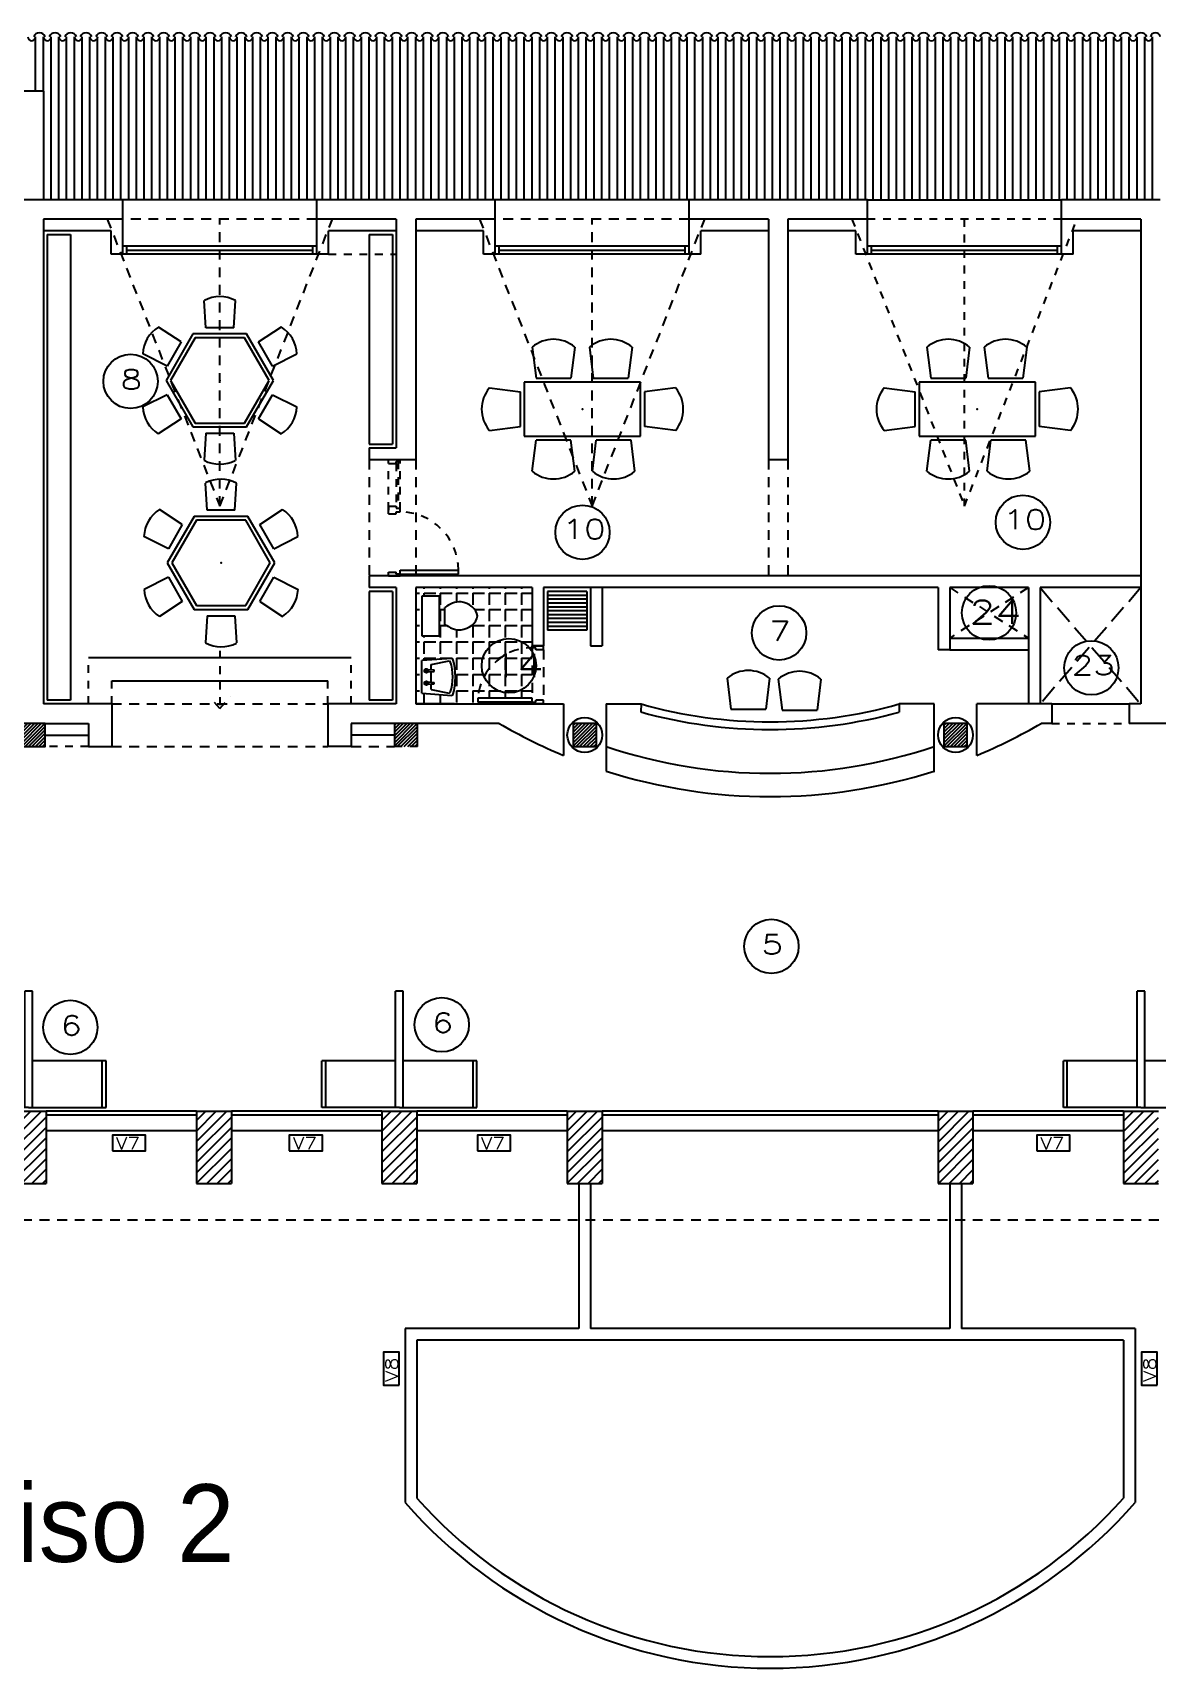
# Model space of a CAD drawing. Extents: x 672 to 748.9, y 170.5 to 217.8.
# Drawn here: x 696.74 to 711.24, y 196.74 to 217.82 of the extents above; entities that cross this region are included whole.
import ezdxf

# ---------------------------------------------------------------- set-up
doc = ezdxf.new("R2010")
doc.units = 0
doc.header["$LTSCALE"] = 0.02
doc.header["$MEASUREMENT"] = 0
doc.linetypes.add('ACAD_ISO02W100', pattern=[15, 12, -3])
doc.linetypes.add('HIDDEN', pattern=[9.525, 6.35, -3.175])
doc.layers.get('DEFPOINTS').update_dxf_attribs({"linetype": 'CONTINUOUS'})
for name, color, linetype in [('ACHURADO', 1, 'CONTINUOUS'), ('BAÑOS', 7, 'CONTINUOUS'), ('COLUMNAS', 5, 'CONTINUOUS'), ('CUBIERTA', 12, 'CONTINUOUS'), ('LETRA', 21, 'CONTINUOUS'), ('MUEBLES', 7, 'CONTINUOUS'), ('MUROBAJO', 4, 'CONTINUOUS'), ('MUROS', 5, 'CONTINUOUS'), ('PISO', 1, 'CONTINUOUS'), ('PROYECCIONES', 253, 'HIDDEN'), ('PUERTAS', 40, 'CONTINUOUS'), ('VENTANAS', 40, 'CONTINUOUS')]:
    doc.layers.add(name, color=color, linetype=linetype)
doc.styles.add('ROMANS', font='romans.shx', dxfattribs={"width": 0.8})
doc.styles.add('ROTULO', font='')
doc.styles.get("Standard").update_dxf_attribs({"font": 'romans.shx', "width": 1.3})
doc.styles.get('ROTULO').set_extended_font_data('Arial Rounded MT Bold', bold=True)

# ---------------------------------------------------------------- blocks, each defined once
blk = doc.blocks.new('MESAEXAGONA6')
at = {"layer": 'MUEBLES', "linetype": 'Continuous'}
for p, q in [((-0.18, 0.68), (-0.2, 1.031)), ((0.18, 0.68), (0.2, 1.03)), ((-0.499, 0.496), (-0.792, 0.688)), ((0.18, 0.68), (-0.18, 0.68)), ((0.499, 0.496), (0.793, 0.689)), ((-0.346, 0.6), (-0.693, 0)), ((-0.499, 0.496), (-0.679, 0.184)), ((-0.318, 0.55), (-0.635, 0)), ((0.346, 0.6), (-0.346, 0.6)), ((0.318, 0.55), (-0.318, 0.55)), ((0.635, 0), (0.318, 0.55)), ((0.693, 0), (0.346, 0.6)), ((0.679, 0.184), (0.499, 0.496)), ((-0.679, 0.184), (-0.993, 0.342)), ((0.679, 0.184), (0.992, 0.342)), ((-0.693, 0), (-0.346, -0.6)), ((-0.635, 0), (-0.318, -0.55)), ((0.318, -0.55), (0.635, 0)), ((0.346, -0.6), (0.693, 0)), ((-0.679, -0.184), (-0.992, -0.342)), ((-0.679, -0.184), (-0.499, -0.496)), ((-0.635, 0), (-0.635, 0)), ((-0.635, 0), (-0.635, 0)), ((0.499, -0.496), (0.679, -0.184)), ((0.679, -0.184), (0.993, -0.342)), ((-0.499, -0.496), (-0.793, -0.689)), ((-0.346, -0.6), (0.346, -0.6)), ((-0.318, -0.55), (0.318, -0.55)), ((0.499, -0.496), (0.792, -0.688)), ((-0.18, -0.68), (-0.2, -1.03)), ((-0.18, -0.68), (0.18, -0.68)), ((0.18, -0.68), (0.2, -1.031))]:
    blk.add_line(p, q, dxfattribs=at)
for centre, start, end in [((-0.001, 0.649), 62.1214, 117.4408), ((-0.563, 0.323), 122.1214, 177.4408), ((0.561, 0.326), 2.1214, 57.4408), ((-0.561, -0.326), 182.1214, 237.4408), ((0.563, -0.323), 302.1214, 357.4408), ((0.001, -0.649), 242.1214, 297.4408)]:
    blk.add_arc(centre, 0.431, start, end, dxfattribs=at)
blk.add_point((0, 0), dxfattribs=at)
blk.add_point((0, 0), dxfattribs=at)
blk = doc.blocks.new('SILLA')
at = {"layer": 'MUEBLES', "linetype": 'Continuous'}
for p, q in [((-0.275, 0.4), (-0.225, 0)), ((0.275, 0.4), (0.225, 0)), ((-0.225, 0), (0.225, 0))]:
    blk.add_line(p, q, dxfattribs=at)
blk.add_arc((0, 0.071875), 0.428125, 50.033787, 129.966213, dxfattribs=at)
blk = doc.blocks.new('MESARECTANGULAR6')
at = {"layer": 'MUEBLES', "linetype": 'Continuous'}
for p, q in [((-0.75, 0.35), (-0.75, -0.35)), ((0.75, 0.35), (-0.75, 0.35)), ((0.75, -0.35), (0.75, 0.35)), ((-0.75, -0.35), (0.75, -0.35))]:
    blk.add_line(p, q, dxfattribs=at)
blk.add_point((0, 0), dxfattribs=at)
for p in [(-0.374, 0.4), (0.364, 0.4)]:
    blk.add_blockref('SILLA', p, dxfattribs=at)
for p, rotation in [((-0.8, 0), 90), ((0.8, 0), 270), ((-0.374, -0.4), 180), ((0.402, -0.4), 180)]:
    blk.add_blockref('SILLA', p, dxfattribs=dict(at, rotation=rotation))
blk = doc.blocks.new('SERVIDORESCONSULTA')
at = {"layer": 'MUEBLES', "linetype": 'Continuous'}
for p, q in [((-0.05, 0.6), (-0.05, 1.5)), ((-0.05, 0), (-0.05, 1.5)), ((0.05, 1.5), (-0.05, 1.5)), ((0.05, 0), (0.05, 1.5)), ((-1, 0), (-1, 0.6)), ((-0.05, 0.6), (-1, 0.6)), ((-0.95, 0), (-0.95, 0.6)), ((1, 0.6), (0.05, 0.6)), ((0.95, 0), (0.95, 0.6)), ((1, 0), (1, 0.6)), ((0, 0), (-1, 0)), ((0, 0), (1, 0))]:
    blk.add_line(p, q, dxfattribs=at)
blk = doc.blocks.new('PUERTA2')
at = {"layer": 'PUERTAS', "color": 7}
for p, q in [((-0.15, 0.725), (-0.15, 0.75)), ((0, 0.75), (-0.15, 0.75)), ((-0.1, 0.725), (-0.15, 0.725)), ((-0.1, 0.7), (-0.1, 0.725)), ((0, 0.7), (-0.1, 0.7)), ((0, 0), (-0.15, 0)), ((0, 0.05), (-0.1, 0.05)), ((-0.1, 0.025), (-0.1, 0.05))]:
    blk.add_line(p, q, dxfattribs=at)
at = {"layer": 'PUERTAS', "color": 7, "linetype": 'ACAD_ISO02W100'}
for p, q in [((0, 0.7), (0, 0.75)), ((0, 0), (0, 0.05))]:
    blk.add_line(p, q, dxfattribs=at)
at = {"layer": 'PUERTAS', "color": 4}
for p, q in [((-0.15, 0.075), (-0.848, 0.075)), ((-0.848, 0.075), (-0.848, 0.025)), ((-0.15, 0.025), (-0.848, 0.025)), ((-0.15, 0.025), (-0.15, 0.075))]:
    blk.add_line(p, q, dxfattribs=at)
at = {"layer": 'PUERTAS', "color": 7, "linetype": 'Continuous'}
for p, q in [((-0.15, 0.025), (-0.1, 0.025)), ((-0.15, 0), (-0.15, 0.025))]:
    blk.add_line(p, q, dxfattribs=at)
at = {"layer": 'PUERTAS', "color": 1, "linetype": 'HIDDEN'}
blk.add_arc((-0.15, 0.025), 0.7, 85.904, 175.904, dxfattribs=at)
blk = doc.blocks.new('SANITARIO')
at = {"layer": 'BAÑOS'}
for p, q in [((-0.257, -0.22), (-0.257, 0)), ((-0.257, 0), (0.263, 0)), ((0.263, 0), (0.263, -0.22)), ((-0.257, -0.22), (0.263, -0.22)), ((-0.107, -0.29), (0.113, -0.29))]:
    blk.add_line(p, q, dxfattribs=at)
blk.add_spline([(-0.107, -0.29), (-0.177, -0.5), (0.003, -0.71), (0.183, -0.5), (0.113, -0.29)], degree=3, dxfattribs=at)
blk = doc.blocks.new('LAVAMANOS1')
at = {"layer": 'BAÑOS'}
for p, q in [((-0.403, 0.23), (-0.39, 0.239)), ((0, 0.21), (-0.39, 0.239)), ((-0.355, 0.208), (-0.368, 0.2)), ((-0.12, 0.16), (-0.355, 0.208)), ((-0.08, 0.095), (-0.16, 0.09)), ((-0.16, 0.09), (-0.16, 0.07)), ((-0.08, 0.065), (-0.16, 0.07)), ((-0.12, 0.16), (-0.12, 0.092)), ((-0.12, 0.067), (-0.12, -0.067)), ((-0.035, 0.08), (-0.085, 0.08)), ((-0.06, 0.105), (-0.06, 0.055)), ((0, 0.21), (0, -0.21)), ((-0.39, -0.239), (0, -0.21)), ((-0.355, -0.208), (-0.368, -0.2)), ((-0.12, -0.16), (-0.355, -0.208)), ((-0.08, -0.065), (-0.16, -0.07)), ((-0.16, -0.07), (-0.16, -0.09)), ((-0.08, -0.095), (-0.16, -0.09)), ((-0.12, -0.093), (-0.12, -0.16)), ((-0.035, -0.08), (-0.085, -0.08)), ((-0.06, -0.055), (-0.06, -0.105)), ((-0.39, -0.239), (-0.403, -0.23))]:
    blk.add_line(p, q, dxfattribs=at)
for centre in [(-0.06, 0.08), (-0.06, -0.08)]:
    blk.add_circle(centre, 0.025, dxfattribs=at)
for centre, radius, start, end in [((0.405, 0), 0.84, 164.1026, 195.8974), ((0.247, 0), 0.647, 161.9668, 198.0332)]:
    blk.add_arc(centre, radius, start, end, dxfattribs=at)

msp = doc.modelspace()

# ---------------------------------------------------------------- hatches: boundary and pattern name
at = {"layer": 'ACHURADO', "ltscale": 0.02}
h = msp.add_hatch(dxfattribs=at)
h.set_pattern_fill('ANGLE,_O', color=256, scale=0.03, angle=270)
h.set_pattern_definition([(270, (-115.66951, 0), (0.20955, -4e-17), [0.1524, -0.05715]), (0, (-115.66951, 0), (5e-17, 0.20955), [0.1524, -0.05715])])
h.paths.add_polyline_path([(703.1779, 209.8941), (703.1779, 209.9191), (703.1779, 210.6691), (701.6779, 210.6691), (701.6779, 209.1691), (703.1779, 209.1691), (703.1779, 209.1941), (702.4797, 209.1941), (702.4797, 209.2441, -0.3934265)])
edge = h.paths.add_edge_path(flags=16)
edge.add_spline(control_points=[(702.053, 210.4144), (702.1194, 210.4536), (702.2687, 210.5418), (702.5865, 210.3044), (702.2687, 210.0671), (702.1194, 210.1552), (702.053, 210.1944)], knot_values=[0, 0, 0, 0, 0.2213594, 0.4979458, 0.7745321, 0.9958915, 0.9958915, 0.9958915, 0.9958915], degree=3, periodic=0)
edge.add_line((702.053, 210.1944), (702.053, 210.4144))
h.paths.add_polyline_path([(702.1586, 209.7478, -0.1396276), (702.1586, 209.2874), (702.1455, 209.2784), (701.7557, 209.3076), (701.7557, 209.7276), (702.1455, 209.7568)], flags=16)
h.paths.add_polyline_path([(702.1239, 209.7181, -0.1586816), (702.1239, 209.3172), (702.1108, 209.3096), (701.8757, 209.3576), (701.8757, 209.4251), (701.8357, 209.4226, -0.7207592), (701.7907, 209.4376, -0.7207592), (701.8357, 209.4526), (701.8757, 209.4501), (701.8757, 209.5851), (701.8357, 209.5826, -0.7207592), (701.7907, 209.5976, -0.7207592), (701.8357, 209.6126), (701.8757, 209.6101), (701.8757, 209.6776), (702.1108, 209.7256)], flags=0)
h.paths.add_polyline_path([(701.983, 210.0444), (701.763, 210.0444), (701.763, 210.5644), (701.983, 210.5644)], flags=16)
h.paths.add_polyline_path([(702.4797, 209.2441), (703.1779, 209.2441), (703.1779, 209.8941, 0.3934265)])
at = {"layer": 'ACHURADO', "linetype": 'Continuous'}
h = msp.add_hatch(dxfattribs=at)
h.set_pattern_fill('ANSI31', color=256, scale=0.01, style=0)
h.set_pattern_definition([(45, (-19.495953, 131.38211), (-0.0224506403, 0.0224506403), [])])
h.paths.add_polyline_path([(696.9029, 208.9191), (696.6029, 208.9191), (696.6029, 208.6191), (696.9029, 208.6191)])
h = msp.add_hatch(dxfattribs=at)
h.set_pattern_fill('ANSI31', color=256, scale=0.01, style=0)
h.set_pattern_definition([(45, (-14.695953, 131.38211), (-0.0224506403, 0.0224506403), [])])
h.paths.add_polyline_path([(701.4029, 208.6191), (701.7029, 208.6191), (701.7029, 208.9191), (701.4029, 208.9191)])
h = msp.add_hatch(dxfattribs=at)
h.set_pattern_fill('ANSI31', color=256, scale=0.01, style=0)
h.set_pattern_definition([(45, (-12.390953, 131.38211), (-0.0224506403, 0.0224506403), [])])
h.paths.add_polyline_path([(703.7079, 208.6191), (704.0079, 208.6191), (704.0079, 208.9191), (703.7079, 208.9191)])
h = msp.add_hatch(dxfattribs=at)
h.set_pattern_fill('ANSI31', color=256, scale=0.01, style=0)
h.set_pattern_definition([(45, (-7.610953, 131.38211), (-0.0224506403, 0.0224506403), [])])
h.paths.add_polyline_path([(708.4879, 208.6191), (708.7879, 208.6191), (708.7879, 208.9191), (708.4879, 208.9191)])
at = {"layer": 'ACHURADO'}
h = msp.add_hatch(dxfattribs=at)
h.set_pattern_fill('ANSI31', color=256, scale=0.03, style=0)
h.set_pattern_definition([(45, (52.11833, -119.68091), (-0.067351921, 0.067351921), [])])
h.paths.add_polyline_path([(696.6879, 203.9191), (696.4629, 203.9191), (696.4629, 202.9891), (696.6879, 202.9891)])
h.paths.add_polyline_path([(696.6879, 202.9891), (696.9129, 202.9891), (696.9129, 203.9191), (696.6879, 203.9191)])
h = msp.add_hatch(dxfattribs=at)
h.set_pattern_fill('ANSI31', color=256, scale=0.03, style=0)
h.set_pattern_definition([(45, (54.50833, -119.68091), (-0.067351921, 0.067351921), [])])
h.paths.add_polyline_path([(699.0779, 203.9191), (698.8529, 203.9191), (698.8529, 202.9891), (699.0779, 202.9891)])
h.paths.add_polyline_path([(699.0779, 202.9891), (699.3029, 202.9891), (699.3029, 203.9191), (699.0779, 203.9191)])
h = msp.add_hatch(dxfattribs=at)
h.set_pattern_fill('ANSI31', color=256, scale=0.03, style=0)
h.set_pattern_definition([(45, (56.89833, -119.68091), (-0.067351921, 0.067351921), [])])
h.paths.add_polyline_path([(701.4679, 203.9191), (701.2429, 203.9191), (701.2429, 202.9891), (701.4679, 202.9891)])
h.paths.add_polyline_path([(701.4679, 202.9891), (701.6929, 202.9891), (701.6929, 203.9191), (701.4679, 203.9191)])
h = msp.add_hatch(dxfattribs=at)
h.set_pattern_fill('ANSI31', color=256, scale=0.03, style=0)
h.set_pattern_definition([(45, (59.28833, -119.68091), (-0.067351921, 0.067351921), [])])
h.paths.add_polyline_path([(703.8579, 203.9191), (703.6329, 203.9191), (703.6329, 202.9891), (703.8579, 202.9891)])
h.paths.add_polyline_path([(703.8579, 202.9891), (704.0829, 202.9891), (704.0829, 203.9191), (703.8579, 203.9191)])
h = msp.add_hatch(dxfattribs=at)
h.set_pattern_fill('ANSI31', color=256, scale=0.03, style=0)
h.set_pattern_definition([(45, (44.94833, -119.68091), (-0.067351921, 0.067351921), [])])
h.paths.add_polyline_path([(708.6379, 203.9191), (708.4129, 203.9191), (708.4129, 202.9891), (708.6379, 202.9891)])
h.paths.add_polyline_path([(708.8629, 203.9191), (708.6379, 203.9191), (708.6379, 202.9891), (708.8629, 202.9891)])
h = msp.add_hatch(dxfattribs=at)
h.set_pattern_fill('ANSI31', color=256, scale=0.03, style=0)
h.set_pattern_definition([(45, (47.33833, -119.68091), (-0.067351921, 0.067351921), [])])
h.paths.add_polyline_path([(711.0279, 203.9191), (710.8029, 203.9191), (710.8029, 202.9891), (711.0279, 202.9891)])
h.paths.add_polyline_path([(711.2529, 203.9191), (711.0279, 203.9191), (711.0279, 202.9891), (711.2529, 202.9891)])

# ---------------------------------------------------------------- linework, layer by layer
at = {"layer": 'COLUMNAS', "linetype": 'HIDDEN', "ltscale": 0.02}
msp.add_line((701.7029, 208.6191), (701.4029, 208.6191), dxfattribs=at)
at = {"layer": 'COLUMNAS', "linetype": 'Continuous'}
for points in [[(696.6029, 208.9191), (696.6029, 208.6191), (696.9029, 208.6191), (696.9029, 208.9191)], [(704.0079, 208.9191), (703.7079, 208.9191), (703.7079, 208.6191), (704.0079, 208.6191)], [(708.7879, 208.9191), (708.4879, 208.9191), (708.4879, 208.6191), (708.7879, 208.6191)]]:
    msp.add_lwpolyline(points, close=True, dxfattribs=at)
msp.add_lwpolyline([(701.7029, 208.6191), (701.7029, 208.9191), (701.4029, 208.9191), (701.4029, 208.6191)], dxfattribs=at)
at = {"layer": 'CUBIERTA'}
for p, q in [((696.7779, 217.0691), (696.7779, 217.7691)), ((696.8779, 217.0691), (696.8779, 217.7691)), ((696.978, 215.6691), (696.978, 217.7691)), ((697.0779, 215.6691), (697.0779, 217.7691)), ((697.0779, 215.6691), (697.0779, 217.7691)), ((697.1779, 215.6691), (697.1779, 217.7691)), ((697.1779, 215.6691), (697.1779, 217.7691)), ((697.2779, 215.6691), (697.2779, 217.7691)), ((697.3779, 215.6691), (697.3779, 217.7691)), ((697.4779, 215.6691), (697.4779, 217.7691)), ((697.5779, 215.6691), (697.5779, 217.7691)), ((697.6779, 215.6691), (697.6779, 217.7691)), ((697.6779, 215.6691), (697.6779, 217.7691)), ((697.7779, 215.6691), (697.7779, 217.7691)), ((697.8779, 215.6691), (697.8779, 217.7691)), ((697.8779, 215.6691), (697.8779, 217.7691)), ((697.9779, 215.6691), (697.9779, 217.7691)), ((698.0779, 215.6691), (698.0779, 217.7691)), ((698.1779, 215.6691), (698.1779, 217.7691)), ((698.2779, 215.6691), (698.2779, 217.7691)), ((698.3779, 215.6691), (698.3779, 217.7691)), ((698.4779, 215.6691), (698.4779, 217.7691)), ((698.5779, 215.6691), (698.5779, 217.7691)), ((698.6779, 215.6691), (698.6779, 217.7691)), ((698.6779, 215.6691), (698.6779, 217.7691)), ((698.7779, 215.6691), (698.7779, 217.7691)), ((698.8779, 215.6691), (698.8779, 217.7691)), ((698.8779, 215.6691), (698.8779, 217.7691)), ((698.9779, 215.6691), (698.9779, 217.7691)), ((698.9779, 215.6691), (698.9779, 217.7691)), ((699.0779, 215.6691), (699.0779, 217.7691)), ((699.1779, 215.6691), (699.1779, 217.7691)), ((699.2779, 215.6691), (699.2779, 217.7691)), ((699.3779, 215.6691), (699.3779, 217.7691)), ((699.4779, 215.6691), (699.4779, 217.7691)), ((699.4779, 215.6691), (699.4779, 217.7691)), ((699.5779, 215.6691), (699.5779, 217.7691)), ((699.6779, 215.6691), (699.6779, 217.7691)), ((699.6779, 215.6691), (699.6779, 217.7691)), ((699.7779, 215.6691), (699.7779, 217.7691)), ((699.8779, 215.6691), (699.8779, 217.7691)), ((699.9779, 215.6691), (699.9779, 217.7691)), ((700.0779, 215.6691), (700.0779, 217.7691)), ((700.1779, 215.6691), (700.1779, 217.7691)), ((700.2779, 215.6691), (700.2779, 217.7691)), ((700.3779, 215.6691), (700.3779, 217.7691)), ((700.4779, 215.6691), (700.4779, 217.7691)), ((700.4779, 215.6691), (700.4779, 217.7691)), ((700.5779, 215.6691), (700.5779, 217.7691)), ((700.6779, 215.6691), (700.6779, 217.7691)), ((700.6779, 215.6691), (700.6779, 217.7691)), ((700.7779, 215.6691), (700.7779, 217.7691)), ((700.7779, 215.6691), (700.7779, 217.7691)), ((700.8779, 215.6691), (700.8779, 217.7691)), ((700.9779, 215.6691), (700.9779, 217.7691)), ((701.0779, 215.6691), (701.0779, 217.7691)), ((701.1779, 215.6691), (701.1779, 217.7691)), ((701.2779, 215.6691), (701.2779, 217.7691)), ((701.2779, 215.6691), (701.2779, 217.7691)), ((701.3779, 215.6691), (701.3779, 217.7691)), ((701.4779, 215.6691), (701.4779, 217.7691)), ((701.4779, 215.6691), (701.4779, 217.7691)), ((701.5779, 215.6691), (701.5779, 217.7691)), ((701.6779, 215.6691), (701.6779, 217.7691)), ((701.7779, 215.6691), (701.7779, 217.7691)), ((701.8779, 215.6691), (701.8779, 217.7691)), ((701.9779, 215.6691), (701.9779, 217.7691)), ((702.0779, 215.6691), (702.0779, 217.7691)), ((702.1779, 215.6691), (702.1779, 217.7691)), ((702.2779, 215.6691), (702.2779, 217.7691)), ((702.2779, 215.6691), (702.2779, 217.7691)), ((702.3779, 215.6691), (702.3779, 217.7691)), ((702.4779, 215.6691), (702.4779, 217.7691)), ((702.4779, 215.6691), (702.4779, 217.7691)), ((702.5779, 215.6691), (702.5779, 217.7691)), ((702.5779, 215.6691), (702.5779, 217.7691)), ((702.6779, 215.6691), (702.6779, 217.7691)), ((702.7779, 215.6691), (702.7779, 217.7691)), ((702.8779, 215.6691), (702.8779, 217.7691)), ((702.9779, 215.6691), (702.9779, 217.7691)), ((703.0779, 215.6691), (703.0779, 217.7691)), ((703.0779, 215.6691), (703.0779, 217.7691)), ((703.1779, 215.6691), (703.1779, 217.7691)), ((703.2779, 215.6691), (703.2779, 217.7691)), ((703.2779, 215.6691), (703.2779, 217.7691)), ((703.3779, 215.6691), (703.3779, 217.7691)), ((703.4779, 215.6691), (703.4779, 217.7691)), ((703.5779, 215.6691), (703.5779, 217.7691)), ((703.6779, 215.6691), (703.6779, 217.7691)), ((703.7779, 215.6691), (703.7779, 217.7691)), ((703.8779, 215.6691), (703.8779, 217.7691)), ((703.9779, 215.6691), (703.9779, 217.7691)), ((704.0779, 215.6691), (704.0779, 217.7691)), ((704.0779, 215.6691), (704.0779, 217.7691)), ((704.1779, 215.6691), (704.1779, 217.7691)), ((704.2779, 215.6691), (704.2779, 217.7691)), ((704.2779, 215.6691), (704.2779, 217.7691)), ((704.3779, 215.6691), (704.3779, 217.7691)), ((704.3779, 215.6691), (704.3779, 217.7691)), ((704.4779, 215.6691), (704.4779, 217.7691)), ((704.5779, 215.6691), (704.5779, 217.7691)), ((704.6779, 215.6691), (704.6779, 217.7691)), ((704.7779, 215.6691), (704.7779, 217.7691)), ((704.8779, 215.6691), (704.8779, 217.7691)), ((704.8779, 215.6691), (704.8779, 217.7691)), ((704.9779, 215.6691), (704.9779, 217.7691)), ((705.0779, 215.6691), (705.0779, 217.7691)), ((705.0779, 215.6691), (705.0779, 217.7691)), ((705.1779, 215.6691), (705.1779, 217.7691)), ((705.2779, 215.6691), (705.2779, 217.7691)), ((705.3779, 215.6691), (705.3779, 217.7691)), ((705.4779, 215.6691), (705.4779, 217.7691)), ((705.5779, 215.6691), (705.5779, 217.7691)), ((705.6779, 215.6691), (705.6779, 217.7691)), ((705.7779, 215.6691), (705.7779, 217.7691)), ((705.8779, 215.6691), (705.8779, 217.7691)), ((705.8779, 215.6691), (705.8779, 217.7691)), ((705.9779, 215.6691), (705.9779, 217.7691)), ((706.0779, 215.6691), (706.0779, 217.7691)), ((706.0779, 215.6691), (706.0779, 217.7691)), ((706.1779, 215.6691), (706.1779, 217.7691)), ((706.1779, 215.6691), (706.1779, 217.7691)), ((706.2779, 215.6691), (706.2779, 217.7691)), ((706.3779, 215.6691), (706.3779, 217.7691)), ((706.4779, 215.6691), (706.4779, 217.7691)), ((706.5779, 215.6691), (706.5779, 217.7691)), ((706.6779, 215.6691), (706.6779, 217.7691)), ((706.6779, 215.6691), (706.6779, 217.7691)), ((706.7779, 215.6691), (706.7779, 217.7691)), ((706.8779, 215.6691), (706.8779, 217.7691)), ((706.8779, 215.6691), (706.8779, 217.7691)), ((706.9779, 215.6691), (706.9779, 217.7691)), ((707.0779, 215.6691), (707.0779, 217.7691)), ((707.1779, 215.6691), (707.1779, 217.7691)), ((707.2779, 215.6691), (707.2779, 217.7691)), ((707.3779, 215.6691), (707.3779, 217.7691)), ((707.4779, 215.6691), (707.4779, 217.7691)), ((707.5779, 215.6691), (707.5779, 217.7691)), ((707.6779, 215.6691), (707.6779, 217.7691)), ((707.6779, 215.6691), (707.6779, 217.7691)), ((707.7779, 215.6691), (707.7779, 217.7691)), ((707.8779, 215.6691), (707.8779, 217.7691)), ((707.8779, 215.6691), (707.8779, 217.7691)), ((707.9779, 215.6691), (707.9779, 217.7691)), ((707.9779, 215.6691), (707.9779, 217.7691)), ((708.0779, 215.6691), (708.0779, 217.7691)), ((708.1779, 215.6691), (708.1779, 217.7691)), ((708.2779, 215.6691), (708.2779, 217.7691)), ((708.3779, 215.6691), (708.3779, 217.7691)), ((708.4779, 215.6691), (708.4779, 217.7691)), ((708.4779, 215.6691), (708.4779, 217.7691)), ((708.5779, 215.6691), (708.5779, 217.7691)), ((708.6779, 215.6691), (708.6779, 217.7691)), ((708.6779, 215.6691), (708.6779, 217.7691)), ((708.7779, 215.6691), (708.7779, 217.7691)), ((708.8779, 215.6691), (708.8779, 217.7691)), ((708.9779, 215.6691), (708.9779, 217.7691)), ((709.0779, 215.6691), (709.0779, 217.7691)), ((709.1779, 215.6691), (709.1779, 217.7691)), ((709.2779, 215.6691), (709.2779, 217.7691)), ((709.3779, 215.6691), (709.3779, 217.7691)), ((709.4779, 215.6691), (709.4779, 217.7691)), ((709.4779, 215.6691), (709.4779, 217.7691)), ((709.5779, 215.6691), (709.5779, 217.7691)), ((709.6779, 215.6691), (709.6779, 217.7691)), ((709.6779, 215.6691), (709.6779, 217.7691)), ((709.7779, 215.6691), (709.7779, 217.7691)), ((709.7779, 215.6691), (709.7779, 217.7691)), ((709.8779, 215.6691), (709.8779, 217.7691)), ((709.9779, 215.6691), (709.9779, 217.7691)), ((710.0779, 215.6691), (710.0779, 217.7691)), ((710.1779, 215.6691), (710.1779, 217.7691)), ((710.2779, 215.6691), (710.2779, 217.7691)), ((710.2779, 215.6691), (710.2779, 217.7691)), ((710.3779, 215.6691), (710.3779, 217.7691)), ((710.4779, 215.6691), (710.4779, 217.7691)), ((710.4779, 215.6691), (710.4779, 217.7691)), ((710.5779, 215.6691), (710.5779, 217.7691)), ((710.6779, 215.6691), (710.6779, 217.7691)), ((710.7779, 215.6691), (710.7779, 217.7691)), ((710.8779, 215.6691), (710.8779, 217.7691)), ((710.9779, 215.6691), (710.9779, 217.7691)), ((711.0779, 215.6691), (711.0779, 217.7691)), ((711.1779, 215.6691), (711.1779, 217.7691))]:
    msp.add_line(p, q, dxfattribs=at)
for centre, radius, start, end in [((696.828, 217.7379), 0.0813, 22.61986, 157.38014), ((697.028, 217.7379), 0.0813, 22.61986, 157.38014), ((697.228, 217.7379), 0.0813, 22.61986, 157.38014), ((697.428, 217.7379), 0.0813, 22.61986, 157.38014), ((697.628, 217.7379), 0.0813, 22.61986, 157.38014), ((697.828, 217.7379), 0.0813, 22.61986, 157.38014), ((698.028, 217.7379), 0.0813, 22.61986, 157.38014), ((698.028, 217.7379), 0.0813, 22.61986, 157.38014), ((698.228, 217.7379), 0.0813, 22.61986, 157.38014), ((698.428, 217.7379), 0.0813, 22.61986, 157.38014), ((698.628, 217.7379), 0.0813, 22.61986, 157.38014), ((698.828, 217.7379), 0.0813, 22.61986, 157.38014), ((699.028, 217.7379), 0.0813, 22.61986, 157.38014), ((699.228, 217.7379), 0.0813, 22.61986, 157.38014), ((699.428, 217.7379), 0.0813, 22.61986, 157.38014), ((699.428, 217.7379), 0.0813, 22.61986, 157.38014), ((699.628, 217.7379), 0.0813, 22.61986, 157.38014), ((699.828, 217.7379), 0.0813, 22.61986, 157.38014), ((700.028, 217.7379), 0.0813, 22.61986, 157.38014), ((700.228, 217.7379), 0.0813, 22.61986, 157.38014), ((700.428, 217.7379), 0.0813, 22.61986, 157.38014), ((700.628, 217.7379), 0.0813, 22.61986, 157.38014), ((700.828, 217.7379), 0.0813, 22.61986, 157.38014), ((700.828, 217.7379), 0.0813, 22.61986, 157.38014), ((701.028, 217.7379), 0.0813, 22.61986, 157.38014), ((701.228, 217.7379), 0.0813, 22.61986, 157.38014), ((701.428, 217.7379), 0.0813, 22.61986, 157.38014), ((701.628, 217.7379), 0.0813, 22.61986, 157.38014), ((701.828, 217.7379), 0.0813, 22.61986, 157.38014), ((702.028, 217.7379), 0.0813, 22.61986, 157.38014), ((702.228, 217.7379), 0.0813, 22.61986, 157.38014), ((702.228, 217.7379), 0.0813, 22.61986, 157.38014), ((702.428, 217.7379), 0.0813, 22.61986, 157.38014), ((702.628, 217.7379), 0.0813, 22.61986, 157.38014), ((702.828, 217.7379), 0.0813, 22.61986, 157.38014), ((703.028, 217.7379), 0.0813, 22.61986, 157.38014), ((703.228, 217.7379), 0.0813, 22.61986, 157.38014), ((703.428, 217.7379), 0.0813, 22.61986, 157.38014), ((703.628, 217.7379), 0.0813, 22.61986, 157.38014), ((703.628, 217.7379), 0.0813, 22.61986, 157.38014), ((703.828, 217.7379), 0.0813, 22.61986, 157.38014), ((704.028, 217.7379), 0.0813, 22.61986, 157.38014), ((704.228, 217.7379), 0.0813, 22.61986, 157.38014), ((704.428, 217.7379), 0.0813, 22.61986, 157.38014), ((704.628, 217.7379), 0.0813, 22.61986, 157.38014), ((704.828, 217.7379), 0.0813, 22.61986, 157.38014), ((705.028, 217.7379), 0.0813, 22.61986, 157.38014), ((705.028, 217.7379), 0.0813, 22.61986, 157.38014), ((705.228, 217.7379), 0.0813, 22.61986, 157.38014), ((705.428, 217.7379), 0.0813, 22.61986, 157.38014), ((705.628, 217.7379), 0.0813, 22.61986, 157.38014), ((705.8279, 217.7379), 0.0813, 22.61986, 157.38014), ((706.0279, 217.7379), 0.0813, 22.61986, 157.38014), ((706.2279, 217.7379), 0.0813, 22.61986, 157.38014), ((706.4279, 217.7379), 0.0813, 22.61986, 157.38014), ((706.4279, 217.7379), 0.0813, 22.61986, 157.38014), ((706.6279, 217.7379), 0.0813, 22.61986, 157.38014), ((706.8279, 217.7379), 0.0813, 22.61986, 157.38014), ((707.0279, 217.7379), 0.0813, 22.61986, 157.38014), ((707.2279, 217.7379), 0.0813, 22.61986, 157.38014), ((707.4279, 217.7379), 0.0813, 22.61986, 157.38014), ((707.6279, 217.7379), 0.0813, 22.61986, 157.38014), ((707.8279, 217.7379), 0.0813, 22.61986, 157.38014), ((707.8279, 217.7379), 0.0813, 22.61986, 157.38014), ((708.0279, 217.7379), 0.0813, 22.61986, 157.38014), ((708.2279, 217.7379), 0.0813, 22.61986, 157.38014), ((708.4279, 217.7379), 0.0813, 22.61986, 157.38014), ((708.6279, 217.7379), 0.0813, 22.61986, 157.38014), ((708.8279, 217.7379), 0.0813, 22.61986, 157.38014), ((709.0279, 217.7379), 0.0813, 22.61986, 157.38014), ((709.2279, 217.7379), 0.0813, 22.61986, 157.38014), ((709.2279, 217.7379), 0.0813, 22.61986, 157.38014), ((709.4279, 217.7379), 0.0813, 22.61986, 157.38014), ((709.6279, 217.7379), 0.0813, 22.61986, 157.38014), ((709.8279, 217.7379), 0.0813, 22.61986, 157.38014), ((710.0279, 217.7379), 0.0813, 22.61986, 157.38014), ((710.2279, 217.7379), 0.0813, 22.61986, 157.38014), ((710.4279, 217.7379), 0.0813, 22.61986, 157.38014), ((710.6279, 217.7379), 0.0813, 22.61986, 157.38014), ((710.6279, 217.7379), 0.0813, 22.61986, 157.38014), ((710.8279, 217.7379), 0.0813, 22.61986, 157.38014), ((711.0279, 217.7379), 0.0813, 22.61986, 157.38014), ((711.2154, 217.7585), 0.0634, 9.65678, 170.34322), ((696.728, 217.7691), 0.05, 180, 0), ((696.928, 217.7691), 0.05, 180, 0), ((697.128, 217.7691), 0.05, 180, 0), ((697.328, 217.7691), 0.05, 180, 0), ((697.528, 217.7691), 0.05, 180, 0), ((697.728, 217.7691), 0.05, 180, 0), ((697.928, 217.7691), 0.05, 180, 0), ((698.128, 217.7691), 0.05, 180, 0), ((698.328, 217.7691), 0.05, 180, 0), ((698.528, 217.7691), 0.05, 180, 0), ((698.7279, 217.7691), 0.05, 180, 0), ((698.928, 217.7691), 0.05, 180, 0), ((699.128, 217.7691), 0.05, 180, 0), ((699.328, 217.7691), 0.05, 180, 0), ((699.528, 217.7691), 0.05, 180, 0), ((699.728, 217.7691), 0.05, 180, 0), ((699.928, 217.7691), 0.05, 180, 0), ((700.128, 217.7691), 0.05, 180, 0), ((700.328, 217.7691), 0.05, 180, 0), ((700.528, 217.7691), 0.05, 180, 0), ((700.728, 217.7691), 0.05, 180, 0), ((700.928, 217.7691), 0.05, 180, 0), ((701.128, 217.7691), 0.05, 180, 0), ((701.328, 217.7691), 0.05, 180, 0), ((701.5279, 217.7691), 0.05, 180, 0), ((701.728, 217.7691), 0.05, 180, 0), ((701.928, 217.7691), 0.05, 180, 0), ((702.128, 217.7691), 0.05, 180, 0), ((702.328, 217.7691), 0.05, 180, 0), ((702.528, 217.7691), 0.05, 180, 0), ((702.728, 217.7691), 0.05, 180, 0), ((702.928, 217.7691), 0.05, 180, 0), ((703.128, 217.7691), 0.05, 180, 0), ((703.328, 217.7691), 0.05, 180, 0), ((703.528, 217.7691), 0.05, 180, 0), ((703.728, 217.7691), 0.05, 180, 0), ((703.928, 217.7691), 0.05, 180, 0), ((704.128, 217.7691), 0.05, 180, 0), ((704.3279, 217.7691), 0.05, 180, 0), ((704.528, 217.7691), 0.05, 180, 0), ((704.728, 217.7691), 0.05, 180, 0), ((704.928, 217.7691), 0.05, 180, 0), ((705.128, 217.7691), 0.05, 180, 0), ((705.328, 217.7691), 0.05, 180, 0), ((705.528, 217.7691), 0.05, 180, 0), ((705.7279, 217.7691), 0.05, 180, 0), ((705.9279, 217.7691), 0.05, 180, 0), ((706.1279, 217.7691), 0.05, 180, 0), ((706.3279, 217.7691), 0.05, 180, 0), ((706.5279, 217.7691), 0.05, 180, 0), ((706.7279, 217.7691), 0.05, 180, 0), ((706.9279, 217.7691), 0.05, 180, 0), ((707.1279, 217.7691), 0.05, 180, 0), ((707.3279, 217.7691), 0.05, 180, 0), ((707.5279, 217.7691), 0.05, 180, 0), ((707.7279, 217.7691), 0.05, 180, 0), ((707.9279, 217.7691), 0.05, 180, 0), ((708.1279, 217.7691), 0.05, 180, 0), ((708.3279, 217.7691), 0.05, 180, 0), ((708.5279, 217.7691), 0.05, 180, 0), ((708.7279, 217.7691), 0.05, 180, 0), ((708.9279, 217.7691), 0.05, 180, 0), ((709.1279, 217.7691), 0.05, 180, 0), ((709.3279, 217.7691), 0.05, 180, 0), ((709.5279, 217.7691), 0.05, 180, 0), ((709.7279, 217.7691), 0.05, 180, 0), ((709.9279, 217.7691), 0.05, 180, 0), ((710.1279, 217.7691), 0.05, 180, 0), ((710.3279, 217.7691), 0.05, 180, 0), ((710.5279, 217.7691), 0.05, 180, 0), ((710.7279, 217.7691), 0.05, 180, 0), ((710.9279, 217.7691), 0.05, 180, 0), ((711.1279, 217.7691), 0.05, 180, 0)]:
    msp.add_arc(centre, radius, start, end, dxfattribs=at)
at = {"layer": 'DEFPOINTS', "color": 0, "linetype": 'ByBlock'}
msp.add_point((696.8779, 217.0691), dxfattribs=at)
msp.add_point((696.8779, 217.0691), dxfattribs=at)
at = {"layer": 'LETRA', "color": 4, "linetype": 'Continuous'}
for centre in [(698.0017, 213.3276), (703.8287, 211.3825), (709.506, 211.511), (709.0702, 210.3441), (706.3636, 210.0855), (702.8797, 209.662), (710.3895, 209.6351), (706.2641, 206.0448), (697.226, 205.0007), (702.0148, 205.0344)]:
    msp.add_circle(centre, 0.35, dxfattribs=at)
at = {"layer": 'MUEBLES'}
for p, q in [((696.9279, 215.2191), (696.9279, 209.2191)), ((696.9279, 215.2191), (697.2279, 215.2191)), ((697.2279, 215.2191), (697.2279, 209.2191)), ((701.0779, 215.2191), (701.3779, 215.2191)), ((701.0779, 215.2191), (701.0779, 212.5191)), ((701.3779, 215.2191), (701.3779, 212.5191)), ((701.0779, 212.5191), (701.3779, 212.5191)), ((701.3779, 210.6191), (701.0779, 210.6191)), ((701.0779, 210.6191), (701.0779, 209.2191)), ((701.3779, 210.6191), (701.3779, 209.2191)), ((703.8829, 210.6191), (703.3779, 210.6191)), ((703.3779, 210.6191), (703.3779, 210.1191)), ((703.8829, 210.6191), (703.8829, 210.1191)), ((703.8829, 210.5691), (703.3779, 210.5691)), ((703.8829, 210.5191), (703.3779, 210.5191)), ((703.8829, 210.4691), (703.3779, 210.4691)), ((703.8829, 210.4191), (703.3779, 210.4191)), ((703.8829, 210.3691), (703.3779, 210.3691)), ((703.8829, 210.3191), (703.3779, 210.3191)), ((703.8829, 210.2691), (703.3779, 210.2691)), ((703.8829, 210.2191), (703.3779, 210.2191)), ((703.8829, 210.1691), (703.3779, 210.1691)), ((703.8829, 210.1191), (703.3779, 210.1191)), ((697.2279, 209.2191), (696.9279, 209.2191)), ((701.3779, 209.2191), (701.0779, 209.2191))]:
    msp.add_line(p, q, dxfattribs=at)
at = {"layer": 'MUEBLES', "linetype": 'Continuous'}
for p, q in [((704.1329, 209.1691), (704.5829, 209.1691)), ((704.1329, 209.1691), (704.1329, 208.3051)), ((704.5829, 209.1691), (704.5785, 209.0665)), ((708.3629, 209.1691), (707.9124, 209.1691)), ((707.9124, 209.1691), (707.9124, 209.0652)), ((708.3629, 208.2884), (708.3629, 209.1691)), ((696.9029, 208.7691), (697.4586, 208.7691)), ((701.4029, 208.7691), (700.8472, 208.7691))]:
    msp.add_line(p, q, dxfattribs=at)
at = {"layer": 'MUEBLES'}
for centre, radius, start, end in [((706.2479, 215.0831), 6.1439, 254.27619, 285.72381), ((706.2479, 215.0831), 6.2439, 254.4924, 285.46099), ((706.2479, 214.9191), 6.6439, 251.43761, 288.56239), ((706.2479, 214.9191), 6.9439, 252.26687, 287.73313)]:
    msp.add_arc(centre, radius, start, end, dxfattribs=at)
at = {"layer": 'MUROBAJO'}
for p, q in [((696.8779, 217.0691), (695.5779, 217.0691)), ((696.8779, 217.0691), (696.8779, 215.6691)), ((708.5624, 210.0191), (709.5779, 210.0191)), ((708.5624, 209.8691), (709.5779, 209.8691)), ((698.8529, 203.6691), (696.9129, 203.6691)), ((701.2429, 203.6691), (699.3029, 203.6691)), ((703.6329, 203.6691), (701.6929, 203.6691)), ((703.6329, 203.6691), (701.6929, 203.6691)), ((708.4129, 203.6691), (704.0829, 203.6691)), ((710.8029, 203.6691), (708.8629, 203.6691)), ((710.8029, 203.6691), (708.8629, 203.6691))]:
    msp.add_line(p, q, dxfattribs=at)
at = {"layer": 'MUROBAJO', "ltscale": 0.02}
for p, q in [((700.4029, 215.6691), (697.9029, 215.6691)), ((705.2029, 215.6691), (702.7029, 215.6691)), ((707.5029, 215.6691), (710.0029, 215.6691))]:
    msp.add_line(p, q, dxfattribs=at)
at = {"layer": 'MUROS'}
for p, q in [((697.9029, 215.6691), (695.5779, 215.6691)), ((702.7029, 215.6691), (700.4029, 215.6691)), ((707.5029, 215.6691), (705.2029, 215.6691)), ((711.2779, 215.6691), (710.0029, 215.6691)), ((696.8779, 215.4191), (696.8779, 209.1691)), ((697.9029, 215.4191), (696.8779, 215.4191)), ((697.7529, 215.2691), (696.8779, 215.2691)), ((701.4279, 215.4191), (700.4029, 215.4191)), ((701.4279, 215.2691), (700.5529, 215.2691)), ((701.4279, 215.4191), (701.4279, 212.4691)), ((701.6779, 215.4191), (701.6779, 212.3191)), ((702.7029, 215.4191), (701.6779, 215.4191)), ((702.5529, 215.2691), (701.6779, 215.2691)), ((706.2279, 215.4191), (705.2029, 215.4191)), ((706.2279, 215.2691), (705.3529, 215.2691)), ((706.2279, 215.4191), (706.2279, 212.3191)), ((706.4779, 215.4191), (706.4779, 212.3191)), ((707.5029, 215.4191), (706.4779, 215.4191)), ((707.3529, 215.2691), (706.4779, 215.2691)), ((711.0279, 215.4191), (710.0029, 215.4191)), ((711.0279, 215.2691), (710.1529, 215.2691)), ((711.0279, 215.4191), (711.0279, 209.1691)), ((697.9029, 214.9691), (697.7529, 214.9691)), ((700.5529, 214.9691), (700.4029, 214.9691)), ((702.7029, 214.9691), (702.5529, 214.9691)), ((705.3529, 214.9691), (705.2029, 214.9691)), ((707.5029, 214.9691), (707.3529, 214.9691)), ((710.1529, 214.9691), (710.0029, 214.9691)), ((701.0779, 212.4691), (701.4279, 212.4691)), ((701.0779, 212.4691), (701.0779, 212.3191)), ((701.0779, 212.3191), (701.6779, 212.3191)), ((706.2279, 212.3191), (706.4779, 212.3191)), ((711.0279, 210.8191), (701.0779, 210.8191)), ((701.0779, 210.8191), (701.0779, 210.6691)), ((701.4279, 210.6691), (701.0779, 210.6691)), ((701.4279, 210.6691), (701.4279, 209.1691)), ((701.6779, 210.6691), (701.6779, 209.1691)), ((701.6779, 210.6691), (701.6779, 209.1691)), ((703.1779, 210.6691), (701.6779, 210.6691)), ((703.1779, 210.6691), (703.1779, 209.9191)), ((708.4124, 210.6691), (703.3279, 210.6691)), ((703.3279, 210.6691), (703.3279, 209.9191)), ((703.9329, 210.6691), (703.9329, 209.9191)), ((704.0829, 210.6691), (704.0829, 209.9191)), ((708.4124, 210.6691), (708.4124, 209.8691)), ((709.5779, 210.6691), (708.5624, 210.6691)), ((708.5624, 210.6691), (708.5624, 209.8691)), ((709.5779, 210.6691), (709.5779, 209.1691)), ((709.7279, 210.6691), (709.7279, 209.1691)), ((711.0279, 210.6691), (709.7279, 210.6691)), ((711.0279, 210.6691), (711.0279, 209.1691)), ((711.0279, 210.6691), (711.0279, 209.1691)), ((703.1779, 209.9191), (703.3279, 209.9191)), ((703.9329, 209.9191), (704.0829, 209.9191)), ((708.5624, 209.8691), (708.4124, 209.8691)), ((697.7586, 209.1691), (696.8779, 209.1691)), ((701.4279, 209.1691), (700.5472, 209.1691)), ((702.1779, 209.1691), (701.6779, 209.1691)), ((701.6779, 209.1691), (703.5829, 209.1691)), ((709.8779, 209.1691), (708.9129, 209.1691)), ((709.8779, 209.1691), (709.8779, 208.9191)), ((711.0279, 209.1691), (710.8779, 209.1691)), ((710.8779, 209.1691), (710.8779, 208.9191)), ((702.7525, 208.9191), (701.7029, 208.9191)), ((709.8779, 208.9191), (709.7433, 208.9191)), ((712.6379, 208.9191), (710.8779, 208.9191)), ((696.4629, 203.9191), (696.9129, 203.9191)), ((696.9129, 203.9191), (696.9129, 202.9891)), ((698.8529, 203.9191), (699.3029, 203.9191)), ((698.8529, 203.9191), (698.8529, 202.9891)), ((699.3029, 203.9191), (699.3029, 202.9891)), ((701.2429, 203.9191), (701.6929, 203.9191)), ((701.2429, 203.9191), (701.2429, 202.9891)), ((701.2429, 203.9191), (701.6929, 203.9191)), ((701.2429, 203.9191), (701.2429, 202.9891)), ((701.6929, 203.9191), (701.6929, 202.9891)), ((701.6929, 203.9191), (701.6929, 202.9891)), ((703.6329, 203.9191), (704.0829, 203.9191)), ((703.6329, 203.9191), (703.6329, 202.9891)), ((703.6329, 203.9191), (704.0829, 203.9191)), ((703.6329, 203.9191), (703.6329, 202.9891)), ((704.0829, 203.9191), (704.0829, 202.9891)), ((704.0829, 203.9191), (704.0829, 202.9891)), ((708.4129, 203.9191), (708.8629, 203.9191)), ((708.4129, 203.9191), (708.4129, 202.9891)), ((708.4129, 203.9191), (708.4129, 202.9891)), ((708.4129, 203.9191), (708.8629, 203.9191)), ((708.8629, 203.9191), (708.8629, 202.9891)), ((708.8629, 203.9191), (708.8629, 202.9891)), ((710.8029, 203.9191), (711.2529, 203.9191)), ((710.8029, 203.9191), (710.8029, 202.9891)), ((710.8029, 203.9191), (710.8029, 202.9891)), ((710.8029, 203.9191), (711.2529, 203.9191)), ((696.4629, 202.9891), (696.9129, 202.9891)), ((698.8529, 202.9891), (699.3029, 202.9891)), ((701.2429, 202.9891), (701.6929, 202.9891)), ((701.2429, 202.9891), (701.6929, 202.9891)), ((703.6329, 202.9891), (704.0829, 202.9891)), ((703.6329, 202.9891), (704.0829, 202.9891)), ((703.7829, 202.9891), (703.7829, 201.1191)), ((703.9329, 202.9891), (703.9329, 201.1191)), ((708.4129, 202.9891), (708.8629, 202.9891)), ((708.4129, 202.9891), (708.8629, 202.9891)), ((708.5629, 202.9891), (708.5629, 201.1191)), ((708.7129, 202.9891), (708.7129, 201.1191)), ((710.8029, 202.9891), (711.2529, 202.9891)), ((710.8029, 202.9891), (711.2529, 202.9891)), ((701.5429, 201.1191), (701.5429, 198.8751)), ((703.7829, 201.1191), (701.5429, 201.1191)), ((701.6929, 200.9691), (701.6929, 198.9318)), ((710.8029, 200.9691), (701.6929, 200.9691)), ((708.5629, 201.1191), (703.9329, 201.1191)), ((710.9529, 201.1191), (708.7129, 201.1191)), ((710.8029, 200.9691), (710.8029, 198.9318)), ((710.9529, 201.1191), (710.9529, 198.8751))]:
    msp.add_line(p, q, dxfattribs=at)
at = {"layer": 'MUROS', "linetype": 'Continuous'}
for p, q in [((697.7586, 209.1691), (697.7586, 208.6191)), ((700.5472, 209.1691), (700.5472, 208.6191)), ((703.5829, 209.1691), (703.5829, 208.507)), ((708.9129, 208.507), (708.9129, 209.1691)), ((696.9029, 208.9191), (697.4586, 208.9191)), ((697.4586, 208.9191), (697.4586, 208.6191)), ((701.4029, 208.9191), (700.8472, 208.9191)), ((700.8472, 208.9191), (700.8472, 208.6191)), ((697.4586, 208.6191), (697.7586, 208.6191)), ((700.8472, 208.6191), (700.5472, 208.6191))]:
    msp.add_line(p, q, dxfattribs=at)
at = {"layer": 'MUROS', "ltscale": 0.02}
for points in [[(697.9029, 214.9691), (697.9029, 215.6691)], [(700.4029, 214.9691), (700.4029, 215.6691)], [(702.7029, 214.9691), (702.7029, 215.6691)], [(705.2029, 214.9691), (705.2029, 215.6691)], [(707.5029, 214.9691), (707.5029, 215.6691)], [(710.0029, 214.9691), (710.0029, 215.6691)], [(697.7529, 214.9691), (697.7529, 215.2691)], [(700.5529, 214.9691), (700.5529, 215.2691)], [(702.5529, 214.9691), (702.5529, 215.2691)], [(705.3529, 214.9691), (705.3529, 215.2691)], [(707.3529, 214.9691), (707.3529, 215.2691)], [(710.1529, 214.9691), (710.1529, 215.2691)]]:
    msp.add_lwpolyline(points, dxfattribs=at)
at = {"layer": 'MUROS', "linetype": 'Continuous'}
for centre in [(703.8579, 208.7691), (708.6379, 208.7691)]:
    msp.add_circle(centre, 0.225, dxfattribs=at)
at = {"layer": 'MUROS'}
for centre, radius, start, end in [((706.2479, 214.9191), 6.9439, 239.77627, 247.43135), ((706.2479, 214.9191), 6.9439, 292.56865, 300.22373), ((706.2479, 202.9891), 6.25, 221.16649, 318.83351), ((706.2479, 202.9891), 6.1, 221.69284, 318.30716)]:
    msp.add_arc(centre, radius, start, end, dxfattribs=at)
at = {"layer": 'PISO', "color": 7, "linetype": 'HIDDEN', "ltscale": 0.02}
for p, q in [((699.1529, 209.855), (699.1529, 209.1129)), ((699.1529, 209.1129), (699.0188, 209.2612)), ((699.1529, 209.1129), (699.2871, 209.2612))]:
    msp.add_line(p, q, dxfattribs=at)
at = {"layer": 'PISO'}
for p, q in [((697.4586, 209.7691), (700.8472, 209.7691)), ((697.7586, 209.4691), (700.5472, 209.4691))]:
    msp.add_line(p, q, dxfattribs=at)
at = {"layer": 'PISO', "linetype": 'HIDDEN', "ltscale": 0.02}
for p, q in [((697.4586, 209.1691), (697.4586, 209.7691)), ((700.8472, 209.1691), (700.8472, 209.7691)), ((697.7586, 209.1691), (697.7586, 209.4691)), ((700.5472, 209.1691), (700.5472, 209.4691))]:
    msp.add_line(p, q, dxfattribs=at)
at = {"layer": 'PISO', "color": 7}
msp.add_line((709.8779, 209.1691), (710.8779, 209.1691), dxfattribs=at)
at = {"layer": 'PROYECCIONES'}
for p, q in [((697.702, 215.4191), (699.1529, 211.7191)), ((700.4029, 215.4191), (697.9029, 215.4191)), ((699.1529, 211.7191), (700.6038, 215.4191)), ((702.502, 215.4191), (703.9529, 211.7191)), ((705.2029, 215.4191), (702.7029, 215.4191)), ((703.9529, 211.7191), (705.4038, 215.4191)), ((701.0779, 212.3191), (701.0779, 210.8191)), ((701.6779, 212.3191), (701.6779, 210.8191)), ((706.2279, 212.3191), (706.2279, 210.8191)), ((706.4779, 212.3191), (706.4779, 210.8191)), ((709.5779, 210.6691), (708.5624, 210.0191)), ((708.5624, 210.6691), (709.5779, 210.0191)), ((703.1779, 209.8941), (703.1779, 209.2441)), ((703.3279, 209.8691), (703.3279, 209.2191)), ((697.7586, 209.1691), (700.5472, 209.1691)), ((697.7586, 208.6191), (700.5472, 208.6191)), ((700.8472, 208.6191), (701.4029, 208.6191))]:
    msp.add_line(p, q, dxfattribs=at)
at = {"layer": 'PROYECCIONES', "ltscale": 0.02}
for p, q in [((707.302, 215.4191), (708.7529, 211.7191)), ((710.0029, 215.4191), (707.5029, 215.4191)), ((708.7529, 211.7191), (710.2038, 215.4191)), ((700.5529, 214.9691), (701.4279, 214.9691)), ((709.8779, 208.9191), (710.8779, 208.9191))]:
    msp.add_line(p, q, dxfattribs=at)
at = {"layer": 'PROYECCIONES', "linetype": 'ACAD_ISO02W100'}
for p, q in [((711.0279, 210.6691), (709.7279, 209.1691)), ((709.7279, 210.6691), (711.0279, 209.1691))]:
    msp.add_line(p, q, dxfattribs=at)
at = {"layer": 'PROYECCIONES', "linetype": 'HIDDEN', "ltscale": 0.02}
msp.add_line((697.4586, 208.6191), (696.9029, 208.6191), dxfattribs=at)
at = {"layer": 'PROYECCIONES'}
for points in [[(699.1529, 211.7191), (699.1529, 215.4191)], [(703.9529, 211.7191), (703.9529, 215.4191)], [(684.9779, 202.8691), (684.9779, 196.7691), (693.878, 196.7691), (693.878, 202.5191), (714.7879, 202.5191)]]:
    msp.add_lwpolyline(points, dxfattribs=at)
at = {"layer": 'PROYECCIONES', "ltscale": 0.02}
msp.add_lwpolyline([(708.7529, 211.7191), (708.7529, 215.4191)], dxfattribs=at)
at = {"layer": 'PUERTAS', "color": 7, "linetype": 'HIDDEN', "ltscale": 0.02}
for p, q in [((701.3279, 211.6691), (701.3279, 212.3191)), ((701.4779, 211.6691), (701.4779, 212.3191)), ((701.4279, 212.2691), (701.4279, 211.7191)), ((701.4529, 212.2941), (701.4529, 211.6941))]:
    msp.add_line(p, q, dxfattribs=at)
at = {"layer": 'PUERTAS', "color": 7}
for p, q in [((701.3279, 212.2691), (701.4279, 212.2691)), ((701.4279, 212.2941), (701.4779, 212.2941)), ((701.4279, 212.2691), (701.4279, 212.2941)), ((701.3279, 211.7191), (701.4279, 211.7191)), ((701.4279, 211.7191), (701.4279, 211.6941)), ((701.4279, 211.6941), (701.4779, 211.6941)), ((701.3279, 211.6191), (701.4279, 211.6191)), ((701.4279, 211.6441), (701.4779, 211.6441)), ((701.4279, 211.6191), (701.4279, 211.6441)), ((701.4779, 211.6441), (701.4779, 211.6691)), ((701.3279, 210.8691), (701.4279, 210.8691)), ((701.4279, 210.8441), (701.4279, 210.8691))]:
    msp.add_line(p, q, dxfattribs=at)
at = {"layer": 'PUERTAS', "color": 7, "linetype": 'ACAD_ISO02W100'}
for p, q in [((701.3279, 211.7191), (701.3279, 211.6691)), ((701.3279, 211.6191), (701.3279, 211.6691)), ((701.3279, 210.8191), (701.3279, 210.8691))]:
    msp.add_line(p, q, dxfattribs=at)
at = {"layer": 'PUERTAS', "color": 7, "linetype": 'Continuous'}
for p, q in [((701.4779, 210.8441), (701.4279, 210.8441)), ((701.4779, 210.8191), (701.4779, 210.8441))]:
    msp.add_line(p, q, dxfattribs=at)
at = {"layer": 'PUERTAS', "color": 4}
for p, q in [((701.4779, 210.8941), (702.2279, 210.8941)), ((701.4779, 210.8441), (701.4779, 210.8941)), ((701.4779, 210.8441), (702.2279, 210.8441)), ((702.2279, 210.8441), (702.2279, 210.8941))]:
    msp.add_line(p, q, dxfattribs=at)
at = {"layer": 'PUERTAS', "color": 7, "ltscale": 0.02}
msp.add_line((701.3279, 210.8191), (701.4779, 210.8191), dxfattribs=at)
at = {"layer": 'PUERTAS', "color": 1, "linetype": 'HIDDEN', "ltscale": 0.02}
msp.add_arc((701.4779, 210.8941), 0.75, 0, 90, dxfattribs=at)
at = {"layer": 'VENTANAS', "ltscale": 0.02}
for p, q in [((700.4029, 215.0691), (697.9029, 215.0691)), ((705.2029, 215.0691), (702.7029, 215.0691)), ((710.0029, 215.0691), (707.5029, 215.0691)), ((700.4029, 214.9691), (697.9029, 214.9691)), ((697.9529, 215.0191), (700.3529, 215.0191)), ((705.2029, 214.9691), (702.7029, 214.9691)), ((702.7529, 215.0191), (705.1529, 215.0191)), ((710.0029, 214.9691), (707.5029, 214.9691)), ((707.5529, 215.0191), (709.9529, 215.0191))]:
    msp.add_line(p, q, dxfattribs=at)
at = {"layer": 'VENTANAS'}
for p, q in [((698.8529, 203.9191), (696.9129, 203.9191)), ((701.2429, 203.9191), (699.3029, 203.9191)), ((703.6329, 203.9191), (701.6929, 203.9191)), ((703.6329, 203.9191), (701.6929, 203.9191)), ((708.4129, 203.9191), (704.0829, 203.9191)), ((710.8029, 203.9191), (708.8629, 203.9191)), ((710.8029, 203.9191), (708.8629, 203.9191)), ((698.8529, 203.8691), (696.9129, 203.8691)), ((701.2429, 203.8691), (699.3029, 203.8691)), ((703.6329, 203.8691), (701.6929, 203.8691)), ((703.6329, 203.8691), (701.6929, 203.8691)), ((708.4129, 203.8691), (704.0829, 203.8691)), ((710.8029, 203.8691), (708.8629, 203.8691)), ((710.8029, 203.8691), (708.8629, 203.8691))]:
    msp.add_line(p, q, dxfattribs=at)
at = {"layer": 'VENTANAS', "ltscale": 0.02}
for points in [[(697.9529, 214.9691), (697.9529, 215.0691)], [(700.3529, 214.9691), (700.3529, 215.0691)], [(702.7529, 214.9691), (702.7529, 215.0691)], [(705.1529, 214.9691), (705.1529, 215.0691)], [(707.5529, 214.9691), (707.5529, 215.0691)], [(709.9529, 214.9691), (709.9529, 215.0691)]]:
    msp.add_lwpolyline(points, dxfattribs=at)
at = {"layer": 'VENTANAS'}
for points in [[(697.7678, 203.4113), (698.1943, 203.4113), (698.1943, 203.6099), (697.7678, 203.6099)], [(700.0489, 203.4113), (700.4753, 203.4113), (700.4753, 203.6099), (700.0489, 203.6099)], [(702.473, 203.4113), (702.8994, 203.4113), (702.8994, 203.6099), (702.473, 203.6099)], [(709.6868, 203.4113), (710.1133, 203.4113), (710.1133, 203.6099), (709.6868, 203.6099)], [(701.463, 200.3868), (701.463, 200.8132), (701.2644, 200.8132), (701.2644, 200.3868)], [(711.2356, 200.3868), (711.2356, 200.8132), (711.037, 200.8132), (711.037, 200.3868)]]:
    msp.add_lwpolyline(points, close=True, dxfattribs=at)

# ---------------------------------------------------------------- block references
at = {"layer": 'BAÑOS', "linetype": 'Continuous', "ltscale": 0.02}
for name, p, rotation in [('SANITARIO', (701.763, 210.3014), 90), ('LAVAMANOS1', (701.7557, 209.5176), 180)]:
    msp.add_blockref(name, p, dxfattribs=dict(at, rotation=rotation))
at = {"layer": 'MUEBLES', "linetype": 'Continuous'}
for name, p in [('MESAEXAGONA6', (699.1529, 213.3398)), ('MESARECTANGULAR6', (703.8284, 212.9695)), ('MESARECTANGULAR6', (708.918, 212.9695)), ('MESAEXAGONA6', (699.1681, 210.9865)), ('SILLA', (705.9666, 209.1003)), ('SILLA', (706.6275, 209.09))]:
    msp.add_blockref(name, p, dxfattribs=at)
at = {"layer": 'MUROS', "linetype": 'Continuous'}
for p in [(696.6879, 203.9691), (701.4679, 203.9691), (711.0279, 203.9691)]:
    msp.add_blockref('SERVIDORESCONSULTA', p, dxfattribs=at)
at = {"layer": 'PUERTAS'}
msp.add_blockref('PUERTA2', (703.3279, 209.1691), dxfattribs=at)

# ---------------------------------------------------------------- texts
at = {"layer": 'LETRA', "linetype": 'Continuous', "width": 0.247, "attachment_point": 1}
for s, insert, char_height in [('8', (697.8728, 213.4767), 0.25), ('10', (703.5705, 211.5481), 0.25), ('10', (709.2516, 211.6708), 0.25), ('24', (708.8154, 210.5039), 0.3), ('7', (706.2347, 210.2345), 0.25), ('14', (702.6551, 209.8163), 0.3), ('23', (710.1347, 209.7949), 0.25), ('5', (706.1352, 206.1939), 0.25), ('6', (697.0971, 205.1498), 0.25), ('6', (701.8859, 205.1835), 0.25)]:
    msp.add_mtext(s, dxfattribs=dict(at, insert=insert, char_height=char_height))
at = {"layer": 'LETRA', "color": 104, "linetype": 'Continuous', "insert": (695.6281, 199.1109), "char_height": 1, "width": 4.8694, "attachment_point": 1, "style": 'ROTULO'}
msp.add_mtext('\\fCountryBlueprint|b0|i0|c2|p2;Piso 2', dxfattribs=at)
at = {"layer": 'VENTANAS', "ltscale": 0.02, "style": 'ROMANS', "width": 1.2}
for p in [(697.8113, 203.4261), (700.0924, 203.4261), (702.5165, 203.4261), (709.7303, 203.4261)]:
    msp.add_text('V7', height=0.16, dxfattribs=at).set_placement(p)
for p in [(701.4483, 200.4303), (711.2208, 200.4303)]:
    msp.add_text('V8', height=0.16, rotation=90, dxfattribs=at).set_placement(p)

doc.saveas('drawing.dxf')
